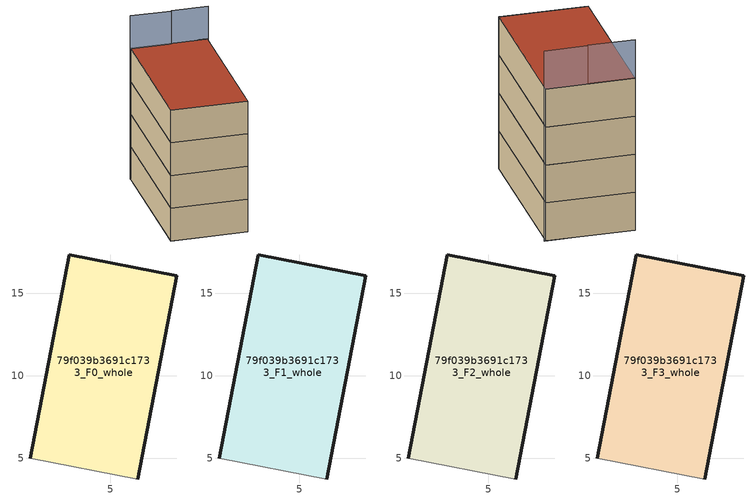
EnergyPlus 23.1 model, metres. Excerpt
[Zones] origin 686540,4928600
79f039b3691c1733_F0_whole
 floor ground (EU_floor_Construction): 6.66,3.73 9.03,16.07 2.51,17.32 0.14,4.97 z0
 wall outside (EU_wall_Construction): 0.14,4.97 2.51,17.32 9.03,16.07 6.66,3.73 z0:3
 wall adiabatic (EU_wall_Construction): 6.66,3.73 0.14,4.97 z0:3
79f039b3691c1733_F1_whole
 floor to 79f039b3691c1733_F0_whole (EU_floor_Construction): 6.65,3.73 9.02,16.07 2.5,17.32 0.14,4.97 z3
 wall outside (EU_wall_Construction): 0.14,4.97 2.51,17.32 9.03,16.07 6.66,3.73 z3:6
 wall adiabatic (EU_wall_Construction): 6.66,3.73 0.14,4.97 z3:6
79f039b3691c1733_F2_whole
 floor to 79f039b3691c1733_F1_whole (EU_floor_Construction): 6.65,3.73 9.02,16.07 2.5,17.32 0.14,4.97 z6
 wall outside (EU_wall_Construction): 0.14,4.97 2.51,17.32 9.03,16.07 6.66,3.73 z6:9
 wall adiabatic (EU_wall_Construction): 6.66,3.73 0.14,4.97 z6:9
79f039b3691c1733_F3_whole
 floor to 79f039b3691c1733_F2_whole (EU_floor_Construction): 6.65,3.73 9.02,16.07 2.5,17.32 0.14,4.97 z9
 wall outside (EU_wall_Construction): 0.14,4.97 2.51,17.32 9.03,16.07 6.66,3.73 z9:12
 wall adiabatic (EU_wall_Construction): 6.66,3.73 0.14,4.97 z9:12
 roof outside (EU_roof_Construction): 9.03,16.07 6.66,3.73 0.14,4.97 2.51,17.32 z12
shading: 9.12,16.03 5.94,16.62 / 5.92,16.52 2.45,17.19 z0:15
[Building]
EU S2 Campaign: North Axis=0; Terrain=City; Solar Distribution=FullExterior
[Site:Location]
Bologna: Latitude=44.5; Longitude=11.25; Time Zone=1; Elevation=37
[SizingPeriod:WeatherFileDays]
AnnualSizingPeriod: Begin Month=1; Begin Day of Month=1; End Month=12; End Day of Month=31; Day of Week for Start Day=Monday; Use Weather File Daylight Saving Period=No; Use Weather File Rain and Snow Indicators=No
[MATERIAL]
EU_InternalMass_Material: Roughness=MediumRough; Thickness=0.1; Conductivity=1; Density=1800; Specific Heat=900; Thermal Absorptance=0.9; Solar Absorptance=0.7; Visible Absorptance=0.7
[MATERIAL:NOMASS] Roughness=MediumRough; Thermal Absorptance=0.9; Solar Absorptance=0.7; Visible Absorptance=0.7
Name | Thermal Resistance
EU_wall_NoMass | 0.937881
EU_roof_NoMass | 0.548572
EU_floor_NoMass | 0.71348
[CONSTRUCTION]
EU_wall_Construction: EU_wall_NoMass
EU_roof_Construction: EU_roof_NoMass
EU_floor_Construction: EU_floor_NoMass
EU_InternalMass_Construction: EU_InternalMass_Material
[ZONE] Type=1; Multiplier=1; Ceiling Height=autocalculate; Floor Area=autocalculate; Part of Total Floor Area=Yes
Name | Volume
79f039b3691c1733_F0_whole | 250.12
79f039b3691c1733_F1_whole; 79f039b3691c1733_F2_whole; 79f039b3691c1733_F3_whole | 250.119
[INTERNALMASS] Construction=EU_InternalMass_Construction; Surface Area=83.3735
Name | Zone or ZoneList
79f039b3691c1733_F0_whole_EU_InternalMass | 79f039b3691c1733_F0_whole
79f039b3691c1733_F1_whole_EU_InternalMass | 79f039b3691c1733_F1_whole
79f039b3691c1733_F2_whole_EU_InternalMass | 79f039b3691c1733_F2_whole
79f039b3691c1733_F3_whole_EU_InternalMass | 79f039b3691c1733_F3_whole
[OTHEREQUIPMENT] Fuel Type=Electricity; Design Level Calculation Method=Watts/Area; Power per Zone Floor Area=1; Fraction Latent=0; Fraction Radiant=0; Fraction Lost=0; Carbon Dioxide Generation Rate=0; EndUse Subcategory=EU_Step8_InternalGains
Name | Zone or ZoneList or Space or SpaceList | Schedule
EU_Step8_InternalGain_79f039b3691c1733_F0_whole_f000 | 79f039b3691c1733_F0_whole | EU_Step8_GainSchedule_79f039b3691c1733_F0_whole_f000
EU_Step8_InternalGain_79f039b3691c1733_F1_whole_f000 | 79f039b3691c1733_F1_whole | EU_Step8_GainSchedule_79f039b3691c1733_F1_whole_f000
EU_Step8_InternalGain_79f039b3691c1733_F2_whole_f000 | 79f039b3691c1733_F2_whole | EU_Step8_GainSchedule_79f039b3691c1733_F2_whole_f000
EU_Step8_InternalGain_79f039b3691c1733_F3_whole_f000 | 79f039b3691c1733_F3_whole | EU_Step8_GainSchedule_79f039b3691c1733_F3_whole_f000
[ZONEVENTILATION:DESIGNFLOWRATE] Schedule=EU_AlwaysOn; Design Flow Rate Calculation Method=AirChanges/Hour; Air Changes per Hour=0.687892; Ventilation Type=Natural; Fan Pressure Rise=0; Fan Total Efficiency=1; Constant Term Coefficient=1; Temperature Term Coefficient=0; Velocity Term Coefficient=0; Velocity Squared Term Coefficient=0; Minimum Indoor Temperature=-100; Maximum Indoor Temperature=100; Delta Temperature=-100; Minimum Outdoor Temperature=-100; Maximum Outdoor Temperature=100; Maximum Wind Speed=40
Name | Zone or ZoneList or Space or SpaceList
EU_ConstantAir_79f039b3691c1733_F0_whole | 79f039b3691c1733_F0_whole
EU_ConstantAir_79f039b3691c1733_F1_whole | 79f039b3691c1733_F1_whole
EU_ConstantAir_79f039b3691c1733_F2_whole | 79f039b3691c1733_F2_whole
EU_ConstantAir_79f039b3691c1733_F3_whole | 79f039b3691c1733_F3_whole
[HVACTEMPLATE:THERMOSTAT] Constant Heating Setpoint=20; Constant Cooling Setpoint=50
EU_HeatOnly_79f039b3691c1733_F0_whole; EU_HeatOnly_79f039b3691c1733_F1_whole; EU_HeatOnly_79f039b3691c1733_F2_whole; EU_HeatOnly_79f039b3691c1733_F3_whole
[HVACTEMPLATE:ZONE:IDEALLOADSAIRSYSTEM] System Availability Schedule=EU_AlwaysOn; Maximum Heating Supply Air Temperature=50; Minimum Cooling Supply Air Temperature=13; Maximum Heating Supply Air Humidity Ratio=0.0156; Minimum Cooling Supply Air Humidity Ratio=0.0077; Heating Limit=NoLimit; Cooling Limit=NoLimit; Heating Availability Schedule=EU_AlwaysOn; Cooling Availability Schedule=EU_CoolingOff; Dehumidification Control Type=ConstantSensibleHeatRatio; Cooling Sensible Heat Ratio=0.7; Dehumidification Setpoint=60; Humidification Control Type=None; Humidification Setpoint=30; Outdoor Air Method=None; Outdoor Air Flow Rate per Person=0.00944; Outdoor Air Flow Rate per Zone Floor Area=0; Outdoor Air Flow Rate per Zone=0; Demand Controlled Ventilation Type=None; Outdoor Air Economizer Type=NoEconomizer; Heat Recovery Type=None; Sensible Heat Recovery Effectiveness=0.7; Latent Heat Recovery Effectiveness=0.65
Name | Template Thermostat
79f039b3691c1733_F0_whole | EU_HeatOnly_79f039b3691c1733_F0_whole
79f039b3691c1733_F1_whole | EU_HeatOnly_79f039b3691c1733_F1_whole
79f039b3691c1733_F2_whole | EU_HeatOnly_79f039b3691c1733_F2_whole
79f039b3691c1733_F3_whole | EU_HeatOnly_79f039b3691c1733_F3_whole
[SIZING:ZONE] Zone Cooling Design Supply Air Temperature Input Method=SupplyAirTemperature; Zone Cooling Design Supply Air Temperature=13; Zone Heating Design Supply Air Temperature Input Method=SupplyAirTemperature; Zone Heating Design Supply Air Temperature=50; Zone Cooling Design Supply Air Humidity Ratio=0.008; Zone Heating Design Supply Air Humidity Ratio=0.008; Cooling Design Air Flow Method=DesignDay; Cooling Design Air Flow Rate=0; Cooling Minimum Air Flow per Zone Floor Area=0.000762; Cooling Minimum Air Flow=0; Cooling Minimum Air Flow Fraction=0.2; Heating Design Air Flow Method=DesignDay; Heating Design Air Flow Rate=0; Heating Maximum Air Flow per Zone Floor Area=0.002032; Heating Maximum Air Flow=0.141576; Heating Maximum Air Flow Fraction=0.3; Account for Dedicated Outdoor Air System=No; Dedicated Outdoor Air System Control Strategy=NeutralSupplyAir; Dedicated Outdoor Air Low Setpoint Temperature for Design=autosize; Dedicated Outdoor Air High Setpoint Temperature for Design=autosize; Zone Load Sizing Method=Sensible Load Only No Latent Load; Zone Latent Cooling Design Supply Air Humidity Ratio Input Method=HumidityRatioDifference; Zone Cooling Design Supply Air Humidity Ratio Difference=0.005; Zone Latent Heating Design Supply Air Humidity Ratio Input Method=HumidityRatioDifference; Zone Humidification Design Supply Air Humidity Ratio Difference=0.005
79f039b3691c1733_F0_whole; 79f039b3691c1733_F1_whole; 79f039b3691c1733_F2_whole; 79f039b3691c1733_F3_whole
[SCHEDULE:CONSTANT]
Name | Hourly Value
EU_AlwaysOn | 1
EU_CoolingOff | 0
[SCHEDULE:FILE] Column Number=1; Rows to Skip at Top=0; Number of Hours of Data=8760; Column Separator=Comma; Interpolate to Timestep=No; Minutes per Item=60; Adjust Schedule for Daylight Savings=Yes
Name | File
EU_Step8_GainSchedule_79f039b3691c1733_F0_whole_f000 | ../../schedules/79f039b3691c1733/79f039b3691c1733_F0_whole_f000_gain.csv
EU_Step8_GainSchedule_79f039b3691c1733_F1_whole_f000 | ../../schedules/79f039b3691c1733/79f039b3691c1733_F1_whole_f000_gain.csv
EU_Step8_GainSchedule_79f039b3691c1733_F2_whole_f000 | ../../schedules/79f039b3691c1733/79f039b3691c1733_F2_whole_f000_gain.csv
EU_Step8_GainSchedule_79f039b3691c1733_F3_whole_f000 | ../../schedules/79f039b3691c1733/79f039b3691c1733_F3_whole_f000_gain.csv
